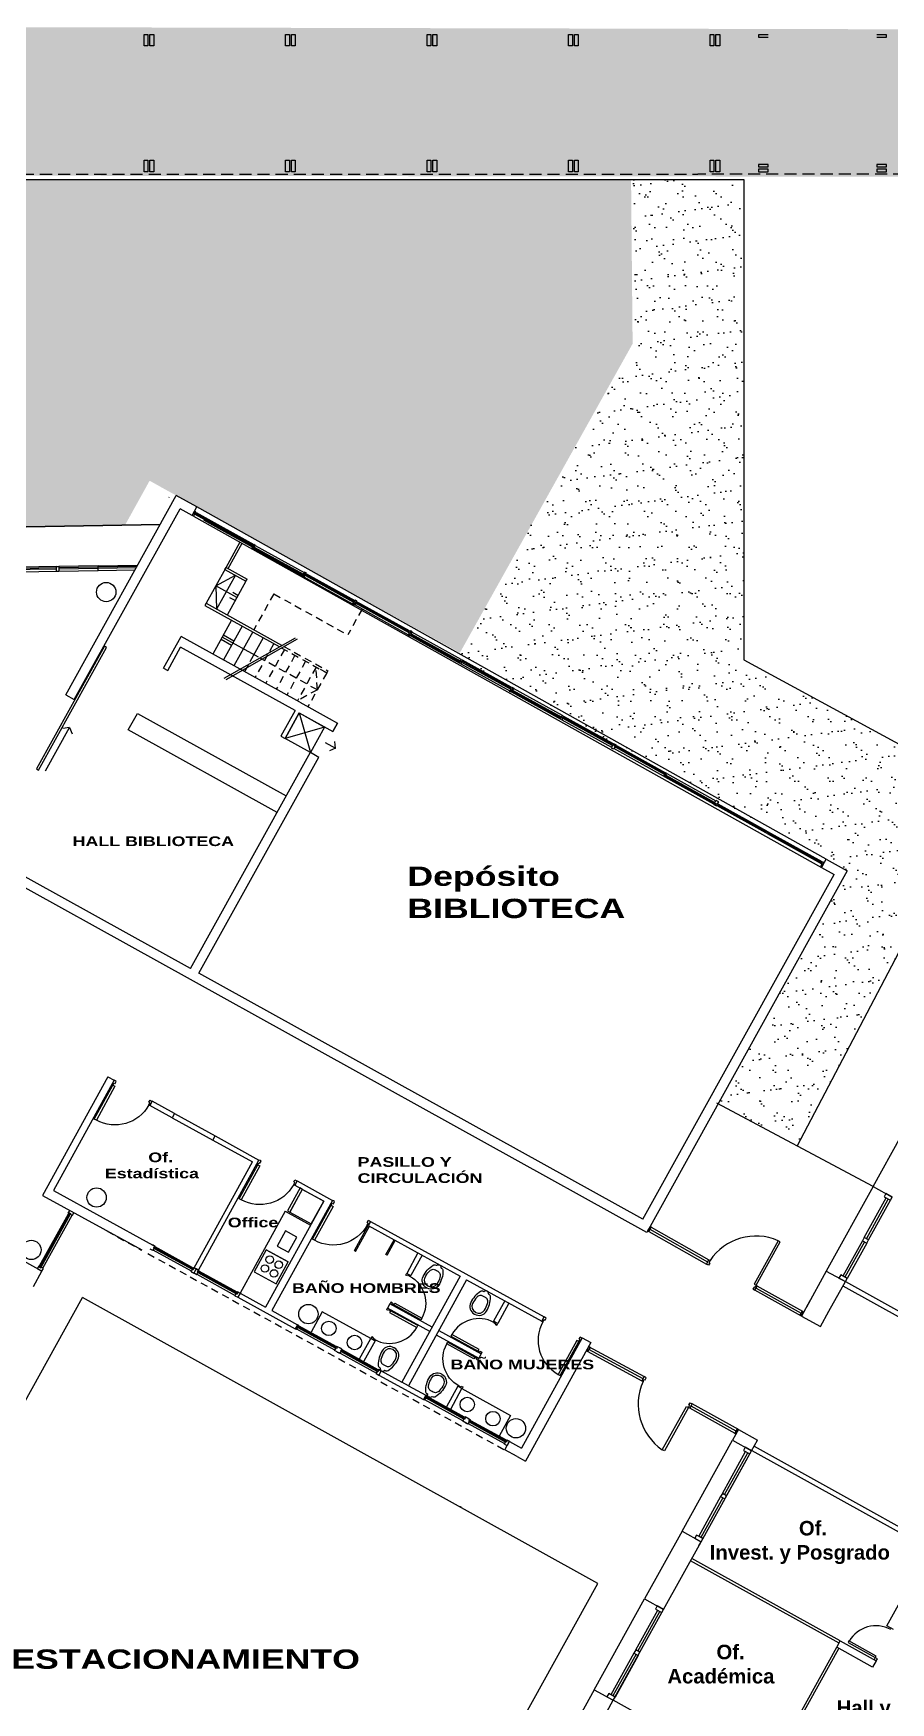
# Model space of a CAD drawing. Header units: millimetres. Extents: x -735 to -481, y 85 to 450.
# Drawn here: x -612.47 to -594.74, y 159.26 to 193.78 of the extents above; entities that cross this region are included whole.
import ezdxf

# ---------------------------------------------------------------- set-up
doc = ezdxf.new("R2010")
doc.units = ezdxf.units.MM
doc.linetypes.add('DASHED', pattern=[0.75, 0.5, -0.25])
doc.layers.get('0').update_dxf_attribs({"color": 6, "linetype": 'CONTINUOUS'})
for name, color, linetype in [('1', 1, 'CONTINUOUS'), ('A-CARPINTERIAS PUERTAS', 2, 'CONTINUOUS'), ('A-MUROS', 5, 'CONTINUOUS'), ('DET', 1, 'CONTINUOUS'), ('dib - cotas', 1, 'CONTINUOUS'), ('dib - muro vista2', 2, 'CONTINUOUS'), ('dib - muros', 5, 'CONTINUOUS'), ('dib-verde', 64, 'CONTINUOUS'), ('E-COLUMNAS CILINDRICAS', 6, 'CONTINUOUS'), ('E-COLUMNAS MADERA', 6, 'CONTINUOUS'), ('EQUIP-MUEBLES', 6, 'CONTINUOUS'), ('EQUIP-SANITARIO', 6, 'CONTINUOUS'), ('fino', 8, 'CONTINUOUS'), ('SANITARIOS', 2, 'CONTINUOUS'), ('T-LOCALES', 7, 'CONTINUOUS'), ('VISTA3', 1, 'CONTINUOUS'), ('VISTA4', 3, 'CONTINUOUS')]:
    doc.layers.add(name, color=color, linetype=linetype)
doc.styles.add('ARIAL', font='swisseb.ttf', dxfattribs={"width": 1.32})

# ---------------------------------------------------------------- blocks, each defined once
blk = doc.blocks.new('P80')
at = {"color": 3}
blk.add_lwpolyline([(0.00062, 0.00254), (0.00189, 0.00254), (0.00189, 0.02286), (0.00062, 0.02286)], close=True, dxfattribs=at)
at = {"color": 2}
for points in [[(0, 0.00254), (0.00062, 0.00254), (0.00062, 0.00127), (0.00126, 0.00127), (0.00126, 0), (0.00062, 0), (0.00062, 0), (0, 0)], [(0.02284, 0.00254), (0.02221, 0.00254), (0.02221, 0.00127), (0.02158, 0.00127), (0.02158, 0), (0.02221, 0), (0.02221, 0), (0.02284, 0)]]:
    blk.add_lwpolyline(points, dxfattribs=at)
at = {"color": 1}
blk.add_arc((0.00189, 0.00254), 0.02032, 0, 90, dxfattribs=at)
blk = doc.blocks.new('PILINCVS')
for p, q in [((-0.00145, -0.00152), (-0.00159, -0.00152)), ((0.00145, -0.00152), (0.00159, -0.00152))]:
    blk.add_line(p, q)
for centre, radius, start, end in [((0.00943, -0.00909), 0.01409, 151.26945, 182.84874), ((-0.00159, -0.00305), 0.00152, 90, 151.26945), ((-0.00145, -0.00132), 0.000203, 270, 339.18101), ((0.00002, -0.00188), 0.00137, 90.77515, 159.18101), ((-0.00002, -0.00188), 0.00137, 20.81899, 89.22485), ((0.00145, -0.00132), 0.000203, 200.81899, 270), ((0.00159, -0.00305), 0.00152, 28.73055, 90), ((-0.00943, -0.00909), 0.01409, 357.15126, 28.73055), ((-0.00008, -0.00956), 0.00457, 182.84874, 270), ((0, -0.01224), 0.000781, 264.25246, 275.74754), ((0, -0.01339), 0.000751, 264.01926, 275.98074), ((0.00008, -0.00956), 0.00457, 270, 357.15126)]:
    blk.add_arc(centre, radius, start, end)
at = {"layer": 'DET'}
for centre, radius, start, end in [((0.00943, -0.00909), 0.01297, 166.32011, 182.84874), ((-0.00023, -0.00657), 0.003, 132.85921, 169.51152), ((-0.00093, -0.00587), 0.00201, 104.7321, 131.71), ((-0.00014, -0.01012), 0.00633, 88.69775, 101.80759), ((0.00014, -0.01012), 0.00633, 78.19241, 91.30225), ((0.00093, -0.00587), 0.00201, 48.29, 75.2679), ((0.00023, -0.00657), 0.003, 10.48848, 47.14079), ((-0.00943, -0.00909), 0.01297, 357.15126, 13.67989), ((-0.00008, -0.00956), 0.00345, 182.84874, 270), ((0.00008, -0.00956), 0.00345, 270, 357.15126)]:
    blk.add_arc(centre, radius, start, end, dxfattribs=at)
blk = doc.blocks.new('INODORO')
at = {"layer": 'SANITARIOS', "rotation": 89.99999999999999}
blk.add_blockref('PILINCVS', (-0.00956, -0.00008), dxfattribs=at)

msp = doc.modelspace()

# ---------------------------------------------------------------- hatches: boundary and pattern name
at = {"layer": 'dib-verde'}
h = msp.add_hatch(dxfattribs=at)
h.set_pattern_fill('AR-SAND', color=256, scale=0.01, style=0)
h.paths.add_polyline_path([(-624.542, 190.787), (-624.542, 183.372), (-610.576, 183.615), (-610.068, 184.532), (-609.642, 184.295), (-609.642, 184.296), (-603.65, 180.974), (-600.078, 187.365), (-600.11, 190.764), (-613.924, 190.764)])
h = msp.add_hatch(dxfattribs=at)
h.set_pattern_fill('AR-SAND', color=256, scale=0.01, style=0)
h.paths.add_polyline_path([(-600.11, 190.764), (-597.776, 190.764), (-597.776, 180.831), (-598.706, 181.337), (-600.076, 178.867), (-603.696, 180.891), (-600.078, 187.365)])
h = msp.add_hatch(dxfattribs=at)
h.set_pattern_fill('AR-SAND', color=256, scale=0.01, style=0)
h.paths.add_polyline_path([(-598.706, 181.337), (-600.052, 178.91), (-595.64, 176.464), (-598.312, 171.643), (-596.675, 170.772), (-592.814, 178.134)])
at = {"layer": 'fino'}
h = msp.add_hatch(dxfattribs=at)
h.set_pattern_fill('AR-B816', color=256, scale=0.001, style=0)
h.paths.add_polyline_path([(-650.876, 194.004), (-650.876, 193.104), (-653.366, 193.104), (-653.347, 191.175), (-645.83, 191.175), (-645.83, 190.876), (-570.234, 190.794), (-570.234, 193.811)])

# ---------------------------------------------------------------- linework, layer by layer
at = {"layer": '1'}
for p, q in [((-596.675, 170.772), (-592.814, 178.134)), ((-595.102, 169.934), (-598.339, 171.658))]:
    msp.add_line(p, q, dxfattribs=at)
for points in [[(-624.542, 183.372), (-624.542, 190.764), (-597.776, 190.764), (-597.776, 180.831), (-592.814, 178.134)], [(-637.386, 182.091), (-636.794, 183.158), (-609.848, 183.628)]]:
    msp.add_lwpolyline(points, dxfattribs=at)
at = {"layer": 'A-CARPINTERIAS PUERTAS'}
for p, q in [((-597.068, 168.813), (-597.566, 167.915)), ((-597.522, 167.891), (-597.024, 168.789)), ((-597.024, 168.789), (-597.068, 168.813)), ((-598.549, 168.329), (-598.501, 168.416)), ((-598.507, 168.305), (-598.549, 168.329)), ((-598.483, 168.349), (-598.507, 168.305)), ((-598.501, 168.416), (-598.476, 168.403)), ((-598.476, 168.403), (-598.501, 168.359)), ((-598.501, 168.359), (-598.483, 168.349)), ((-597.565, 167.855), (-597.589, 167.811)), ((-597.589, 167.811), (-597.547, 167.788)), ((-597.566, 167.915), (-597.522, 167.891)), ((-597.547, 167.845), (-597.565, 167.855)), ((-597.523, 167.889), (-597.547, 167.845)), ((-597.547, 167.788), (-597.499, 167.876)), ((-597.499, 167.876), (-597.523, 167.889)), ((-599.838, 166.003), (-599.887, 165.916)), ((-599.887, 165.916), (-599.862, 165.902)), ((-599.862, 165.902), (-599.838, 165.946)), ((-599.796, 165.98), (-599.838, 166.003)), ((-599.838, 165.946), (-599.821, 165.936)), ((-599.821, 165.936), (-599.796, 165.98)), ((-599.464, 164.49), (-598.966, 165.388)), ((-598.966, 165.388), (-598.923, 165.364)), ((-598.922, 165.366), (-598.897, 165.409)), ((-598.915, 165.419), (-598.891, 165.463)), ((-598.897, 165.409), (-598.915, 165.419)), ((-598.849, 165.44), (-598.897, 165.352)), ((-598.891, 165.463), (-598.849, 165.44)), ((-598.923, 165.364), (-599.42, 164.466)), ((-598.897, 165.352), (-598.922, 165.366)), ((-599.42, 164.466), (-599.464, 164.49))]:
    msp.add_line(p, q, dxfattribs=at)
for points in [[(-595.043, 160.224), (-595.604, 160.535), (-595.621, 160.504), (-595.06, 160.193)], [(-595.06, 160.193), (-595.084, 160.149), (-595.04, 160.125), (-595.016, 160.168)]]:
    msp.add_lwpolyline(points, close=True, dxfattribs=at)
for centre, radius, start, end in [((-597.528, 167.77), 1.14, 66.2089, 146.2926), ((-598.823, 165.433), 1.14, 155.7074, 235.7911), ((-595.043, 160.203), 0.646, 61.8882, 149.3855)]:
    msp.add_arc(centre, radius, start, end, dxfattribs=at)
at = {"layer": 'A-MUROS'}
for p, q in [((-611.801, 180.104), (-609.516, 184.226)), ((-609.09, 183.99), (-609.516, 184.226)), ((-611.626, 180.007), (-609.439, 183.954)), ((-609.187, 183.815), (-609.439, 183.954)), ((-609.187, 183.815), (-609.09, 183.99)), ((-609.78, 180.656), (-609.417, 181.312)), ((-609.693, 180.608), (-609.426, 181.089)), ((-609.78, 180.656), (-609.693, 180.608)), ((-606.963, 179.952), (-606.355, 179.615)), ((-607.06, 179.777), (-607.351, 179.252)), ((-606.973, 179.729), (-607.264, 179.204)), ((-606.355, 179.615), (-606.181, 179.518)), ((-607.351, 179.252), (-607.264, 179.204)), ((-606.455, 179.436), (-606.452, 179.44)), ((-606.181, 179.518), (-606.277, 179.343)), ((-606.277, 179.343), (-606.181, 179.518)), ((-609.222, 174.444), (-606.741, 178.92)), ((-606.743, 178.915), (-606.568, 178.818)), ((-606.656, 178.867), (-606.657, 178.865)), ((-609.047, 174.347), (-606.568, 178.818)), ((-609.222, 174.444), (-613.42, 176.771)), ((-599.786, 168.985), (-613.692, 176.693)), ((-595.64, 176.464), (-599.786, 168.985)), ((-596.172, 176.53), (-596.075, 176.705)), ((-596.171, 176.531), (-595.911, 176.386)), ((-599.864, 169.256), (-595.911, 176.386)), ((-599.864, 169.256), (-609.047, 174.347)), ((-610.932, 172.203), (-612.282, 169.75)), ((-610.801, 172.131), (-612.054, 169.853)), ((-610.932, 172.203), (-610.801, 172.131)), ((-610.013, 171.698), (-610.061, 171.61)), ((-609.602, 171.357), (-610.061, 171.61)), ((-609.554, 171.445), (-610.013, 171.698)), ((-609.554, 171.445), (-609.602, 171.357)), ((-608.757, 170.892), (-608.709, 170.98)), ((-608.709, 170.98), (-607.806, 170.483)), ((-595.102, 169.934), (-594.53, 170.967)), ((-608.757, 170.892), (-607.942, 170.444)), ((-609.147, 168.254), (-607.942, 170.444)), ((-609.06, 168.205), (-607.806, 170.483)), ((-607.019, 170.05), (-607.067, 169.962)), ((-607.067, 169.962), (-606.467, 169.632)), ((-607.019, 170.05), (-606.287, 169.647)), ((-595.102, 169.934), (-594.709, 169.716)), ((-612.282, 169.75), (-610.232, 168.622)), ((-612.054, 169.853), (-610.004, 168.725)), ((-606.467, 169.632), (-607.672, 167.442)), ((-606.287, 169.647), (-607.541, 167.37)), ((-605.5, 169.214), (-605.548, 169.126)), ((-605.5, 169.214), (-601.908, 167.237)), ((-605.548, 169.126), (-603.642, 168.078)), ((-612.472, 167.87), (-612.3, 168.186)), ((-609.147, 168.254), (-609.06, 168.205)), ((-596.072, 168.185), (-596.484, 167.442)), ((-596.072, 168.185), (-596.072, 168.185)), ((-596.072, 168.185), (-595.678, 167.967)), ((-603.642, 168.078), (-604.848, 165.887)), ((-603.511, 168.005), (-604.716, 165.815)), ((-603.511, 168.005), (-601.956, 167.15)), ((-596.018, 167.355), (-595.678, 167.967)), ((-608.198, 167.731), (-608.246, 167.644)), ((-608.246, 167.644), (-607.055, 166.988)), ((-608.198, 167.731), (-607.672, 167.442)), ((-596.411, 167.573), (-596.587, 167.256)), ((-596.411, 167.573), (-596.587, 167.256)), ((-607.541, 167.37), (-607.007, 167.076)), ((-601.956, 167.15), (-601.908, 167.237)), ((-596.587, 167.256), (-596.193, 167.038)), ((-596.193, 167.038), (-596.018, 167.355)), ((-607.007, 167.076), (-607.055, 166.988)), ((-601.119, 166.803), (-602.374, 164.523)), ((-601.119, 166.803), (-600.944, 166.707)), ((-600.944, 166.707), (-602.294, 164.254)), ((-605.277, 166.124), (-605.325, 166.036)), ((-604.357, 165.617), (-604.405, 165.53)), ((-604.357, 165.617), (-604.405, 165.53)), ((-598.011, 164.687), (-597.618, 164.469)), ((-597.889, 164.908), (-597.495, 164.689)), ((-597.618, 164.469), (-597.496, 164.687)), ((-602.722, 164.489), (-602.625, 164.665)), ((-602.469, 164.35), (-602.722, 164.489)), ((-602.627, 164.665), (-602.675, 164.578)), ((-602.623, 164.663), (-602.373, 164.525)), ((-602.469, 164.35), (-602.294, 164.254)), ((-597.615, 164.474), (-593.941, 162.438)), ((-597.566, 164.561), (-593.753, 162.447)), ((-599.053, 162.806), (-599.829, 161.407)), ((-599.053, 162.806), (-599.829, 161.407)), ((-599.053, 162.806), (-598.66, 162.588)), ((-599.436, 161.189), (-598.66, 162.588)), ((-598.706, 162.505), (-598.66, 162.588)), ((-594.821, 160.85), (-593.941, 162.438)), ((-599.829, 161.407), (-599.436, 161.189)), ((-594.681, 160.772), (-594.821, 160.85)), ((-600.872, 159.527), (-601.793, 157.865)), ((-600.872, 159.527), (-601.793, 157.865)), ((-600.872, 159.527), (-600.478, 159.308)), ((-600.745, 158.827), (-600.478, 159.308))]:
    msp.add_line(p, q, dxfattribs=at)
for points in [[(-606.963, 179.952), (-609.417, 181.312)], [(-607.06, 179.777), (-609.426, 181.089)], [(-611.801, 180.104), (-611.626, 180.007)], [(-606.973, 179.729), (-606.277, 179.343)], [(-596.075, 176.705), (-595.64, 176.464)], [(-612.387, 168.234), (-612.3, 168.186)], [(-595.727, 167.88), (-591.983, 165.805)], [(-595.678, 167.967), (-591.935, 165.892)], [(-605.277, 166.124), (-604.848, 165.887)], [(-605.325, 166.036), (-604.405, 165.53)], [(-604.716, 165.815), (-604.357, 165.617)], [(-597.889, 164.908), (-598.011, 164.687)], [(-595.857, 160.406), (-595.784, 160.537)], [(-595.784, 160.537), (-595.04, 160.125), (-595.113, 159.993), (-595.857, 160.405)]]:
    msp.add_lwpolyline(points, dxfattribs=at)
at = {"layer": 'dib - cotas'}
for p, q in [((-609.664, 184.194), (-609.669, 184.185)), ((-609.161, 183.8), (-609.187, 183.815)), ((-609.137, 183.844), (-609.161, 183.8)), ((-609.112, 183.888), (-609.139, 183.902)), ((-609.112, 183.888), (-609.117, 183.879)), ((-609.114, 183.854), (-607.922, 183.193)), ((-607.941, 183.158), (-608.945, 183.715)), ((-608.488, 182.741), (-608.196, 183.268)), ((-608.444, 182.717), (-608.152, 183.244)), ((-607.915, 183.144), (-606.911, 182.588)), ((-611.135, 182.77), (-610.316, 182.784)), ((-611.133, 182.67), (-611.135, 182.77)), ((-610.372, 182.683), (-611.133, 182.67)), ((-608.5, 182.719), (-608.9, 181.998)), ((-608.512, 182.697), (-608.488, 182.741)), ((-608.512, 182.697), (-608.075, 182.455)), ((-608.488, 182.741), (-608.051, 182.499)), ((-608.469, 182.673), (-608.469, 182.673)), ((-606.868, 182.644), (-606.893, 182.6)), ((-606.833, 182.624), (-606.868, 182.644)), ((-608.7, 182.358), (-608.294, 182.576)), ((-608.7, 182.358), (-608.682, 181.876)), ((-608.264, 182.114), (-608.7, 182.358)), ((-608.294, 182.576), (-608.682, 181.876)), ((-608.075, 182.455), (-608.463, 181.755)), ((-608.075, 182.455), (-608.051, 182.499)), ((-606.912, 182.565), (-606.917, 182.556)), ((-606.917, 182.556), (-606.882, 182.537)), ((-606.858, 182.581), (-606.882, 182.537)), ((-606.858, 182.581), (-606.882, 182.537)), ((-606.877, 182.546), (-605.869, 181.987)), ((-606.833, 182.624), (-606.838, 182.616)), ((-606.835, 182.591), (-605.831, 182.035)), ((-608.9, 181.998), (-608.925, 181.954)), ((-608.925, 181.954), (-607.39, 181.103)), ((-608.9, 181.998), (-607.337, 181.131)), ((-608.857, 181.973), (-608.857, 181.973)), ((-608.298, 182.052), (-608.408, 182.112)), ((-608.24, 182.158), (-608.349, 182.219)), ((-605.86, 181.982), (-605.865, 181.973)), ((-605.86, 181.982), (-605.865, 181.973)), ((-605.865, 181.973), (-605.839, 181.958)), ((-605.839, 181.958), (-605.865, 181.973)), ((-605.865, 181.973), (-605.839, 181.958)), ((-605.816, 182.06), (-605.841, 182.017)), ((-605.816, 182.06), (-605.841, 182.017)), ((-605.834, 181.967), (-605.839, 181.958)), ((-604.717, 181.348), (-605.825, 181.962)), ((-605.816, 182.06), (-605.79, 182.046)), ((-605.79, 182.046), (-605.816, 182.06)), ((-605.816, 182.06), (-605.79, 182.046)), ((-605.79, 182.046), (-605.814, 182.002)), ((-604.701, 181.408), (-605.802, 182.018)), ((-608.373, 181.648), (-608.761, 180.948)), ((-608.591, 181.255), (-608.372, 181.133)), ((-607.813, 180.88), (-608.567, 181.298)), ((-608.154, 181.527), (-608.542, 180.827)), ((-608.542, 181.342), (-608.324, 181.221)), ((-607.058, 181.279), (-608.533, 180.439)), ((-607.014, 181.254), (-608.489, 180.414)), ((-607.935, 181.406), (-608.323, 180.706)), ((-607.717, 181.285), (-607.994, 180.785)), ((-604.697, 181.383), (-604.722, 181.34)), ((-604.697, 181.383), (-604.722, 181.34)), ((-604.687, 181.32), (-604.722, 181.34)), ((-604.687, 181.32), (-604.713, 181.335)), ((-604.682, 181.329), (-604.687, 181.32)), ((-604.682, 181.329), (-604.687, 181.32)), ((-604.673, 181.427), (-604.678, 181.418)), ((-604.673, 181.427), (-604.678, 181.418)), ((-604.638, 181.407), (-604.673, 181.427)), ((-603.65, 180.78), (-604.663, 181.341)), ((-604.638, 181.408), (-604.662, 181.364)), ((-604.638, 181.407), (-604.662, 181.364)), ((-603.621, 180.832), (-604.643, 181.399)), ((-607.498, 181.163), (-607.59, 180.998)), ((-603.633, 180.748), (-602.616, 180.184)), ((-602.601, 180.244), (-603.604, 180.8)), ((-602.597, 180.219), (-602.621, 180.175)), ((-602.597, 180.219), (-602.621, 180.175)), ((-602.573, 180.263), (-602.578, 180.254)), ((-602.573, 180.263), (-602.578, 180.254)), ((-602.573, 180.263), (-602.538, 180.243)), ((-602.538, 180.243), (-602.562, 180.2)), ((-601.53, 179.674), (-602.543, 180.235)), ((-602.586, 180.156), (-602.621, 180.175)), ((-602.581, 180.165), (-602.586, 180.156)), ((-601.559, 179.621), (-602.563, 180.177)), ((-601.543, 179.589), (-600.516, 179.02)), ((-600.5, 179.08), (-601.514, 179.641)), ((-600.972, 179.375), (-600.976, 179.367)), ((-600.497, 179.055), (-600.521, 179.011)), ((-600.521, 179.011), (-600.495, 178.997)), ((-600.468, 178.982), (-600.495, 178.997)), ((-600.472, 179.099), (-600.477, 179.09)), ((-600.472, 179.099), (-600.42, 179.07)), ((-600.444, 179.026), (-600.468, 178.982)), ((-599.437, 178.422), (-600.464, 178.991)), ((-600.42, 179.07), (-600.425, 179.061)), ((-600.421, 179.036), (-599.408, 178.474)), ((-599.401, 178.425), (-598.397, 177.868)), ((-599.372, 178.477), (-598.355, 177.913)), ((-598.399, 177.835), (-598.394, 177.843)), ((-598.399, 177.835), (-598.346, 177.806)), ((-598.374, 177.878), (-598.35, 177.922)), ((-598.35, 177.922), (-598.324, 177.908)), ((-598.346, 177.806), (-598.341, 177.814)), ((-598.298, 177.893), (-598.324, 177.908)), ((-598.322, 177.849), (-598.298, 177.893)), ((-597.315, 177.268), (-598.319, 177.825)), ((-596.167, 176.632), (-597.289, 177.254)), ((-596.163, 176.607), (-596.187, 176.563)), ((-596.187, 176.563), (-596.161, 176.549)), ((-596.113, 176.636), (-596.161, 176.549)), ((-596.139, 176.651), (-596.144, 176.642)), ((-596.139, 176.651), (-596.113, 176.636)), ((-595.243, 168.855), (-594.789, 169.675)), ((-612.326, 168.284), (-611.73, 169.363)), ((-611.752, 169.386), (-611.721, 169.442)), ((-611.743, 169.381), (-611.752, 169.386)), ((-611.664, 169.338), (-611.708, 169.362)), ((-611.664, 169.338), (-611.634, 169.394)), ((-605.833, 168.608), (-605.548, 169.126)), ((-605.807, 168.593), (-605.522, 169.112)), ((-605.18, 168.529), (-605.013, 168.832)), ((-598.525, 168.372), (-599.718, 169.049)), ((-610.002, 168.61), (-610.058, 168.64)), ((-609.954, 168.697), (-610.009, 168.728)), ((-610.002, 168.61), (-609.978, 168.653)), ((-609.183, 168.239), (-609.959, 168.666)), ((-609.958, 168.688), (-609.954, 168.697)), ((-607.655, 168.622), (-607.205, 168.374)), ((-605.807, 168.593), (-605.833, 168.608)), ((-605.154, 168.514), (-605.18, 168.529)), ((-605.154, 168.514), (-604.987, 168.818)), ((-604.518, 168.56), (-604.75, 168.139)), ((-604.431, 168.512), (-604.663, 168.091)), ((-595.28, 168.789), (-595.686, 168.057)), ((-612.387, 168.234), (-612.371, 168.264)), ((-612.371, 168.264), (-612.387, 168.234)), ((-612.387, 168.234), (-612.3, 168.186)), ((-612.357, 168.29), (-612.371, 168.264)), ((-612.348, 168.285), (-612.357, 168.29)), ((-612.269, 168.242), (-612.313, 168.266)), ((-612.3, 168.186), (-612.284, 168.216)), ((-612.284, 168.216), (-612.3, 168.186)), ((-612.269, 168.242), (-612.284, 168.216)), ((-609.208, 168.173), (-609.184, 168.216)), ((-609.208, 168.173), (-609.181, 168.158)), ((-609.152, 168.142), (-609.181, 168.158)), ((-609.181, 168.158), (-609.152, 168.142)), ((-609.164, 168.251), (-609.16, 168.26)), ((-609.16, 168.26), (-609.133, 168.246)), ((-609.104, 168.23), (-609.152, 168.142)), ((-609.104, 168.23), (-609.152, 168.142)), ((-609.152, 168.142), (-609.122, 168.126)), ((-609.122, 168.126), (-609.152, 168.142)), ((-609.104, 168.23), (-609.133, 168.246)), ((-609.133, 168.246), (-609.104, 168.23)), ((-609.104, 168.23), (-609.074, 168.213)), ((-609.074, 168.213), (-609.104, 168.23)), ((-609.096, 168.111), (-609.072, 168.155)), ((-609.048, 168.199), (-609.074, 168.213)), ((-609.054, 168.168), (-608.277, 167.74)), ((-609.053, 168.19), (-609.048, 168.199)), ((-604.75, 168.139), (-604.663, 168.091)), ((-609.096, 168.111), (-609.122, 168.126)), ((-597.523, 167.832), (-596.591, 167.316)), ((-608.302, 167.674), (-608.278, 167.718)), ((-608.302, 167.674), (-608.246, 167.644)), ((-608.259, 167.753), (-608.254, 167.762)), ((-608.254, 167.762), (-608.198, 167.731)), ((-605.097, 167.508), (-605.145, 167.421)), ((-604.221, 167.026), (-605.097, 167.508)), ((-602.722, 167.571), (-602.954, 167.15)), ((-602.635, 167.523), (-602.867, 167.102)), ((-604.269, 166.939), (-605.145, 167.421)), ((-602.867, 167.102), (-602.954, 167.15)), ((-607.029, 166.974), (-607.055, 166.988)), ((-607.029, 166.974), (-607.005, 167.018)), ((-606.981, 167.061), (-607.007, 167.076)), ((-606.218, 166.607), (-606.987, 167.03)), ((-606.986, 167.053), (-606.981, 167.061)), ((-605.724, 166.37), (-605.492, 166.791)), ((-605.492, 166.791), (-605.404, 166.742)), ((-604.138, 166.866), (-603.262, 166.384)), ((-604.089, 166.954), (-603.213, 166.472)), ((-606.243, 166.541), (-606.219, 166.585)), ((-606.157, 166.494), (-606.243, 166.541)), ((-606.199, 166.62), (-606.195, 166.629)), ((-606.109, 166.582), (-606.195, 166.629)), ((-606.187, 166.51), (-606.157, 166.494)), ((-606.131, 166.48), (-606.157, 166.494)), ((-606.139, 166.598), (-606.109, 166.582)), ((-606.131, 166.48), (-606.107, 166.523)), ((-606.083, 166.567), (-606.109, 166.582)), ((-606.089, 166.536), (-605.356, 166.133)), ((-606.088, 166.558), (-606.083, 166.567)), ((-605.404, 166.742), (-605.636, 166.321)), ((-603.213, 166.472), (-603.262, 166.384)), ((-599.862, 165.96), (-600.984, 166.566)), ((-605.381, 166.067), (-605.357, 166.111)), ((-605.381, 166.067), (-605.325, 166.036)), ((-605.338, 166.146), (-605.333, 166.154)), ((-605.333, 166.154), (-605.277, 166.124)), ((-603.696, 165.802), (-603.928, 165.381)), ((-603.84, 165.333), (-603.608, 165.754)), ((-603.608, 165.754), (-603.696, 165.802)), ((-604.379, 165.515), (-604.405, 165.53)), ((-604.379, 165.515), (-604.355, 165.559)), ((-604.331, 165.603), (-604.357, 165.617)), ((-603.568, 165.149), (-604.336, 165.572)), ((-604.335, 165.594), (-604.331, 165.603)), ((-598.873, 165.396), (-597.942, 164.88)), ((-603.593, 165.083), (-603.568, 165.126)), ((-603.507, 165.036), (-603.593, 165.083)), ((-603.549, 165.162), (-603.544, 165.17)), ((-603.459, 165.123), (-603.544, 165.17)), ((-603.537, 165.052), (-603.507, 165.036)), ((-603.481, 165.021), (-603.507, 165.036)), ((-603.488, 165.14), (-603.459, 165.123)), ((-603.481, 165.021), (-603.457, 165.065)), ((-603.433, 165.109), (-603.459, 165.123)), ((-603.438, 165.078), (-602.706, 164.674)), ((-603.437, 165.1), (-603.433, 165.109)), ((-602.687, 164.687), (-602.682, 164.696)), ((-602.682, 164.696), (-602.627, 164.665)), ((-602.731, 164.608), (-602.707, 164.652)), ((-602.731, 164.608), (-602.675, 164.578)), ((-598.176, 163.564), (-597.698, 164.427)), ((-598.213, 163.498), (-598.667, 162.678)), ((-598.213, 163.498), (-598.667, 162.678)), ((-598.22, 163.588), (-598.257, 163.522)), ((-598.257, 163.522), (-598.169, 163.474)), ((-598.133, 163.539), (-598.22, 163.588)), ((-598.169, 163.474), (-598.133, 163.539)), ((-598.755, 162.726), (-598.791, 162.661)), ((-598.791, 162.661), (-598.66, 162.588)), ((-598.624, 162.654), (-598.755, 162.726)), ((-598.706, 162.614), (-598.66, 162.588)), ((-598.66, 162.588), (-598.624, 162.654)), ((-599.567, 161.262), (-599.603, 161.196)), ((-599.436, 161.189), (-599.567, 161.262)), ((-599.97, 160.327), (-599.516, 161.147)), ((-599.603, 161.196), (-599.472, 161.123)), ((-599.472, 161.123), (-599.436, 161.189)), ((-600.007, 160.262), (-600.485, 159.398)), ((-600.014, 160.352), (-600.05, 160.286)), ((-600.05, 160.286), (-599.963, 160.238)), ((-599.926, 160.303), (-600.014, 160.352)), ((-599.963, 160.238), (-599.926, 160.303)), ((-600.573, 159.447), (-600.609, 159.381)), ((-600.609, 159.381), (-600.478, 159.308)), ((-600.442, 159.374), (-600.573, 159.447)), ((-600.478, 159.308), (-600.442, 159.374)), ((-599.778, 158.921), (-600.478, 159.308))]:
    msp.add_line(p, q, dxfattribs=at)
for points in [[(-609.15, 183.851), (-609.123, 183.837), (-609.104, 183.872), (-609.13, 183.886)], [(-607.951, 183.141), (-607.924, 183.126), (-607.905, 183.161), (-607.931, 183.176)], [(-607.931, 183.176), (-607.905, 183.161), (-607.886, 183.196), (-607.912, 183.211)], [(-606.921, 182.57), (-606.899, 182.558), (-606.88, 182.593), (-606.901, 182.605)], [(-606.871, 182.588), (-606.845, 182.573), (-606.825, 182.608), (-606.851, 182.623)], [(-605.869, 181.987), (-605.847, 181.974), (-605.827, 182.009), (-605.849, 182.022)], [(-605.825, 181.962), (-605.847, 181.974), (-605.827, 182.009), (-605.806, 181.997)], [(-604.684, 181.376), (-604.711, 181.391), (-604.691, 181.425), (-604.665, 181.411)], [(-604.673, 181.324), (-604.695, 181.336), (-604.676, 181.371), (-604.654, 181.359)], [(-604.673, 181.324), (-604.695, 181.336), (-604.676, 181.371), (-604.654, 181.359)], [(-603.633, 180.748), (-603.659, 180.762), (-603.64, 180.797), (-603.614, 180.783)], [(-603.614, 180.783), (-603.64, 180.797), (-603.621, 180.832), (-603.594, 180.818)], [(-602.584, 180.212), (-602.61, 180.226), (-602.591, 180.261), (-602.565, 180.247)], [(-602.573, 180.16), (-602.595, 180.172), (-602.575, 180.207), (-602.553, 180.195)], [(-606.973, 179.729), (-606.448, 179.438), (-606.739, 178.913), (-607.264, 179.204)], [(-601.543, 179.589), (-601.569, 179.604), (-601.55, 179.639), (-601.523, 179.624)], [(-601.523, 179.624), (-601.55, 179.639), (-601.53, 179.674), (-601.504, 179.659)], [(-600.483, 179.048), (-600.51, 179.062), (-600.49, 179.097), (-600.464, 179.083)], [(-600.457, 179.033), (-600.431, 179.019), (-600.412, 179.054), (-600.438, 179.068)], [(-599.417, 178.457), (-599.391, 178.442), (-599.372, 178.477), (-599.398, 178.492)], [(-599.437, 178.422), (-599.411, 178.407), (-599.391, 178.442), (-599.417, 178.457)], [(-598.361, 177.871), (-598.388, 177.886), (-598.407, 177.851), (-598.381, 177.836)], [(-598.335, 177.857), (-598.309, 177.842), (-598.328, 177.807), (-598.354, 177.822)], [(-597.298, 177.236), (-597.325, 177.251), (-597.305, 177.286), (-597.279, 177.271)], [(-596.15, 176.6), (-596.176, 176.614), (-596.157, 176.649), (-596.131, 176.635)], [(-594.84, 169.789), (-594.876, 169.723), (-594.745, 169.651), (-594.709, 169.716)], [(-611.748, 169.372), (-611.736, 169.394), (-611.701, 169.375), (-611.713, 169.353)], [(-599.767, 169.019), (-599.742, 169.005), (-599.694, 169.093), (-599.718, 169.106)], [(-595.287, 168.879), (-595.323, 168.814), (-595.236, 168.765), (-595.2, 168.831)], [(-609.95, 168.684), (-609.971, 168.696), (-609.991, 168.661), (-609.969, 168.649)], [(-612.343, 168.294), (-612.355, 168.272), (-612.32, 168.253), (-612.308, 168.275)], [(-609.173, 168.256), (-609.151, 168.244), (-609.17, 168.209), (-609.192, 168.221)], [(-609.044, 168.185), (-609.066, 168.197), (-609.085, 168.162), (-609.063, 168.15)], [(-595.773, 168.105), (-595.81, 168.04), (-595.678, 167.967), (-595.642, 168.033)], [(-608.267, 167.758), (-608.246, 167.746), (-608.265, 167.711), (-608.287, 167.723)], [(-596.591, 167.258), (-596.615, 167.272), (-596.567, 167.359), (-596.543, 167.346)], [(-606.977, 167.048), (-606.999, 167.06), (-607.018, 167.025), (-606.996, 167.013)], [(-606.208, 166.625), (-606.186, 166.613), (-606.206, 166.578), (-606.227, 166.59)], [(-606.079, 166.554), (-606.101, 166.566), (-606.12, 166.531), (-606.098, 166.519)], [(-600.984, 166.623), (-600.959, 166.61), (-601.008, 166.522), (-601.032, 166.536)], [(-605.346, 166.15), (-605.324, 166.138), (-605.344, 166.103), (-605.366, 166.115)], [(-604.327, 165.589), (-604.349, 165.601), (-604.368, 165.566), (-604.346, 165.554)], [(-603.558, 165.166), (-603.536, 165.154), (-603.555, 165.119), (-603.577, 165.131)], [(-603.429, 165.095), (-603.451, 165.107), (-603.47, 165.072), (-603.448, 165.06)], [(-602.696, 164.692), (-602.674, 164.68), (-602.693, 164.645), (-602.715, 164.657)], [(-597.893, 164.91), (-597.917, 164.923), (-597.966, 164.836), (-597.941, 164.822)], [(-597.749, 164.541), (-597.785, 164.476), (-597.654, 164.403), (-597.618, 164.469)], [(-598.22, 163.588), (-598.257, 163.522), (-598.169, 163.474), (-598.133, 163.539)]]:
    msp.add_lwpolyline(points, close=True, dxfattribs=at)
for points in [[(-611.994, 182.73), (-613.084, 182.711)], [(-611.943, 182.656), (-611.993, 182.655), (-611.995, 182.755), (-611.945, 182.756), (-611.943, 182.656)], [(-611.135, 182.745), (-611.944, 182.731)], [(-610.325, 182.759), (-611.135, 182.745)], [(-598.706, 162.614), (-598.66, 162.588), (-598.624, 162.654), (-598.706, 162.7)]]:
    msp.add_lwpolyline(points, dxfattribs=at)
at = {"layer": 'dib - muro vista2'}
for p, q in [((-596.075, 176.705), (-609.09, 183.99)), ((-596.675, 170.772), (-592.814, 178.134)), ((-595.808, 160.493), (-598.878, 162.195)), ((-595.784, 160.537), (-598.854, 162.238)), ((-596.976, 158.386), (-595.856, 160.405)), ((-596.932, 158.362), (-595.813, 160.381))]:
    msp.add_line(p, q, dxfattribs=at)
msp.add_lwpolyline([(-611.003, 181.11), (-612.408, 178.573), (-612.365, 178.549), (-610.959, 181.085)], close=True, dxfattribs=at)
at = {"layer": 'dib - muros'}
msp.add_line((-612.3, 168.186), (-614.757, 169.548), dxfattribs=at)
for centre in [(-610.966, 182.229), (-611.165, 169.707), (-612.514, 168.623)]:
    msp.add_circle(centre, 0.2, dxfattribs=at)
at = {"layer": 'dib-verde'}
msp.add_lwpolyline([(-604.716, 165.815), (-604.848, 165.887)], dxfattribs=at)
at = {"layer": 'E-COLUMNAS CILINDRICAS'}
for centre in [(-606.784, 167.296), (-602.491, 164.934)]:
    msp.add_circle(centre, 0.2, dxfattribs=at)
at = {"layer": 'E-COLUMNAS MADERA'}
for p, q in [((-597.476, 193.755), (-597.476, 193.705)), ((-597.276, 193.755), (-597.476, 193.755)), ((-597.476, 193.705), (-597.276, 193.705)), ((-594.826, 193.755), (-595.026, 193.755)), ((-595.026, 193.705), (-594.826, 193.705)), ((-594.826, 193.705), (-594.826, 193.755)), ((-597.476, 191.074), (-597.476, 191.024)), ((-597.276, 191.074), (-597.476, 191.074)), ((-597.476, 191.024), (-597.276, 191.024)), ((-597.476, 190.974), (-597.476, 190.924)), ((-597.276, 190.974), (-597.476, 190.974)), ((-597.476, 190.924), (-597.276, 190.924)), ((-597.276, 191.024), (-597.276, 191.074)), ((-597.276, 190.924), (-597.276, 190.974)), ((-595.026, 191.074), (-595.026, 191.024)), ((-594.826, 191.074), (-595.026, 191.074)), ((-595.026, 191.024), (-594.826, 191.024)), ((-595.026, 190.974), (-595.026, 190.924)), ((-594.826, 190.974), (-595.026, 190.974)), ((-595.026, 190.924), (-594.826, 190.924)), ((-594.826, 191.024), (-594.826, 191.074)), ((-594.826, 190.924), (-594.826, 190.974))]:
    msp.add_line(p, q, dxfattribs=at)
for points in [[(-610.102, 193.524), (-610.182, 193.524), (-610.182, 193.764), (-610.102, 193.764)], [(-609.982, 193.524), (-610.062, 193.524), (-610.062, 193.764), (-609.982, 193.764)], [(-607.176, 193.524), (-607.256, 193.524), (-607.256, 193.764), (-607.176, 193.764)], [(-607.056, 193.524), (-607.136, 193.524), (-607.136, 193.764), (-607.056, 193.764)], [(-604.249, 193.524), (-604.329, 193.524), (-604.329, 193.764), (-604.249, 193.764)], [(-604.129, 193.524), (-604.209, 193.524), (-604.209, 193.764), (-604.129, 193.764)], [(-601.322, 193.524), (-601.402, 193.524), (-601.402, 193.764), (-601.322, 193.764)], [(-601.202, 193.524), (-601.282, 193.524), (-601.282, 193.764), (-601.202, 193.764)], [(-598.396, 193.524), (-598.476, 193.524), (-598.476, 193.764), (-598.396, 193.764)], [(-598.276, 193.524), (-598.356, 193.524), (-598.356, 193.764), (-598.276, 193.764)], [(-610.102, 190.924), (-610.182, 190.924), (-610.182, 191.164), (-610.102, 191.164)], [(-609.982, 190.924), (-610.062, 190.924), (-610.062, 191.164), (-609.982, 191.164)], [(-607.176, 190.924), (-607.256, 190.924), (-607.256, 191.164), (-607.176, 191.164)], [(-607.056, 190.924), (-607.136, 190.924), (-607.136, 191.164), (-607.056, 191.164)], [(-604.249, 190.924), (-604.329, 190.924), (-604.329, 191.164), (-604.249, 191.164)], [(-604.129, 190.924), (-604.209, 190.924), (-604.209, 191.164), (-604.129, 191.164)], [(-601.322, 190.924), (-601.402, 190.924), (-601.402, 191.164), (-601.322, 191.164)], [(-601.202, 190.924), (-601.282, 190.924), (-601.282, 191.164), (-601.202, 191.164)], [(-598.396, 190.924), (-598.476, 190.924), (-598.476, 191.164), (-598.396, 191.164)], [(-598.276, 190.924), (-598.356, 190.924), (-598.356, 191.164), (-598.276, 191.164)]]:
    msp.add_lwpolyline(points, close=True, dxfattribs=at)
at = {"layer": 'EQUIP-MUEBLES'}
for p, q in [((-610.511, 179.377), (-610.322, 179.718)), ((-610.322, 179.718), (-607.244, 178.012)), ((-607.433, 177.671), (-610.511, 179.377)), ((-607.265, 169.426), (-608.198, 167.731)), ((-607.265, 169.426), (-606.74, 169.137))]:
    msp.add_line(p, q, dxfattribs=at)
for points in [[(-607.17, 169.405), (-606.908, 169.881), (-606.954, 169.906), (-607.215, 169.43)], [(-606.726, 169.161), (-606.467, 169.632), (-606.91, 169.876), (-607.17, 169.405)], [(-607.022, 168.89), (-607.255, 169.018), (-607.429, 168.704), (-607.195, 168.575)], [(-607.205, 168.374), (-607.655, 168.622), (-607.903, 168.171), (-607.453, 167.923)]]:
    msp.add_lwpolyline(points, close=True, dxfattribs=at)
for centre in [(-607.584, 168.422), (-607.684, 168.239), (-607.497, 168.136), (-607.396, 168.318)]:
    msp.add_circle(centre, 0.0783, dxfattribs=at)
at = {"layer": 'EQUIP-SANITARIO'}
for p, q in [((-606.496, 167.343), (-606.728, 166.92)), ((-605.492, 166.791), (-606.496, 167.343)), ((-603.608, 165.754), (-602.604, 165.201)), ((-602.604, 165.201), (-602.84, 164.772))]:
    msp.add_line(p, q, dxfattribs=at)
for centre in [(-606.361, 167.001), (-605.829, 166.708), (-603.498, 165.426), (-602.966, 165.133)]:
    msp.add_circle(centre, 0.15, dxfattribs=at)
at = {"layer": 'fino'}
msp.add_lwpolyline([(-609.848, 183.628), (-636.794, 183.158)], dxfattribs=at)
at = {"layer": 'VISTA3', "color": 251}
for p, q in [((-599.926, 160.303), (-599.472, 161.123)), ((-599.963, 160.238), (-600.442, 159.374))]:
    msp.add_line(p, q, dxfattribs=at)
msp.add_arc((-603.634, 163.324), 0.01, 241, 331, dxfattribs=at)
at = {"layer": 'VISTA4', "linetype": 'DASHED', "ltscale": 0.5}
for p in [(-671.212, 190.876), (-574.564, 190.876)]:
    msp.add_line(p, (-598.726, 190.876), dxfattribs=at)
at = {"layer": 'VISTA4'}
for p, q in [((-609.161, 183.8), (-596.172, 176.53)), ((-607.931, 183.176), (-609.123, 183.837)), ((-609.104, 183.872), (-607.912, 183.211)), ((-607.924, 183.126), (-606.921, 182.57)), ((-607.905, 183.161), (-606.901, 182.605)), ((-607.886, 183.196), (-606.873, 182.635)), ((-606.845, 182.574), (-605.849, 182.022)), ((-606.825, 182.608), (-605.822, 182.052)), ((-604.711, 181.391), (-605.812, 182.001)), ((-604.691, 181.425), (-605.795, 182.037)), ((-603.659, 180.762), (-604.673, 181.324)), ((-603.64, 180.797), (-604.654, 181.359)), ((-608.031, 180.718), (-608.105, 180.585)), ((-603.614, 180.783), (-602.61, 180.226)), ((-602.591, 180.261), (-603.594, 180.818)), ((-601.569, 179.604), (-602.573, 180.16)), ((-601.55, 179.639), (-602.553, 180.195)), ((-606.973, 179.729), (-606.739, 178.913)), ((-601.523, 179.624), (-600.51, 179.062)), ((-600.49, 179.097), (-601.504, 179.659)), ((-606.448, 179.438), (-607.264, 179.204)), ((-599.417, 178.457), (-600.431, 179.019)), ((-600.412, 179.053), (-599.398, 178.492)), ((-599.411, 178.407), (-598.407, 177.851)), ((-599.391, 178.442), (-598.388, 177.886)), ((-597.325, 177.251), (-598.328, 177.807)), ((-597.305, 177.286), (-598.309, 177.842)), ((-597.298, 177.236), (-596.176, 176.614)), ((-596.157, 176.649), (-597.279, 177.271)), ((-595.102, 169.934), (-596.072, 168.185)), ((-595.287, 168.879), (-594.833, 169.699)), ((-595.2, 168.831), (-594.745, 169.651)), ((-612.343, 168.294), (-611.748, 169.372)), ((-612.313, 168.266), (-611.713, 169.353)), ((-612.278, 168.247), (-611.673, 169.343)), ((-599.742, 169.005), (-598.549, 168.329)), ((-599.694, 169.093), (-598.501, 168.416)), ((-609.203, 168.181), (-609.997, 168.618)), ((-609.184, 168.216), (-609.969, 168.648)), ((-609.173, 168.256), (-609.95, 168.684)), ((-595.323, 168.814), (-595.729, 168.081)), ((-595.236, 168.765), (-595.642, 168.033)), ((-609.072, 168.155), (-608.287, 167.723)), ((-609.044, 168.185), (-608.267, 167.758)), ((-609.091, 168.12), (-608.297, 167.683)), ((-596.587, 167.256), (-597.547, 167.788)), ((-596.555, 167.353), (-597.499, 167.876)), ((-617.213, 157.255), (-611.458, 167.637)), ((-617.213, 157.255), (-611.458, 167.637)), ((-600.796, 161.727), (-611.458, 167.637)), ((-606.238, 166.55), (-607.024, 166.982)), ((-606.219, 166.585), (-606.996, 167.013)), ((-606.208, 166.625), (-606.977, 167.048)), ((-606.126, 166.488), (-605.376, 166.075)), ((-606.107, 166.523), (-605.366, 166.115)), ((-606.079, 166.554), (-605.346, 166.15)), ((-601.02, 166.529), (-599.887, 165.916)), ((-600.988, 166.625), (-599.838, 166.003)), ((-605.216, 166.09), (-605.213, 166.094)), ((-603.588, 165.091), (-604.374, 165.524)), ((-603.568, 165.126), (-604.346, 165.554)), ((-603.558, 165.166), (-604.327, 165.589)), ((-597.889, 164.908), (-598.849, 165.44)), ((-603.476, 165.03), (-602.726, 164.617)), ((-603.457, 165.065), (-602.715, 164.657)), ((-603.429, 165.095), (-602.696, 164.692)), ((-597.954, 164.829), (-598.897, 165.352)), ((-599.053, 162.806), (-598.011, 164.687)), ((-598.66, 162.588), (-597.618, 164.469)), ((-598.22, 163.588), (-597.741, 164.451)), ((-598.133, 163.539), (-597.654, 164.403)), ((-598.257, 163.522), (-598.711, 162.702)), ((-598.257, 163.522), (-598.711, 162.702)), ((-598.169, 163.474), (-598.624, 162.654)), ((-604.238, 155.517), (-600.796, 161.727)), ((-604.238, 155.517), (-600.796, 161.727)), ((-604.238, 155.517), (-600.796, 161.727)), ((-604.238, 155.517), (-600.796, 161.727)), ((-600.872, 159.527), (-599.829, 161.407)), ((-600.478, 159.308), (-599.436, 161.189)), ((-600.014, 160.352), (-599.559, 161.172)), ((-600.05, 160.286), (-600.529, 159.422))]:
    msp.add_line(p, q, dxfattribs=at)
at = {"layer": 'VISTA4', "linetype": 'DASHED', "ltscale": 0.3}
for p, q in [((-607.499, 182.193), (-607.911, 181.449)), ((-607.499, 182.193), (-605.969, 181.344)), ((-607.627, 180.931), (-607.886, 180.464)), ((-607.279, 181.042), (-607.667, 180.342)), ((-607.061, 180.921), (-607.449, 180.221)), ((-607.346, 181.079), (-606.405, 180.557)), ((-607.294, 181.107), (-606.381, 180.601)), ((-606.599, 180.207), (-607.769, 180.856)), ((-606.842, 180.8), (-607.23, 180.1)), ((-606.624, 180.679), (-607.011, 179.979)), ((-606.599, 180.207), (-606.624, 180.679)), ((-606.405, 180.557), (-606.536, 180.63)), ((-606.381, 180.601), (-606.405, 180.557)), ((-606.405, 180.557), (-606.793, 179.858)), ((-606.599, 180.207), (-607.009, 179.983)), ((-610.949, 169.015), (-610.234, 168.619)), ((-610.103, 168.546), (-602.724, 164.486))]:
    msp.add_line(p, q, dxfattribs=at)
at = {"layer": 'VISTA4'}
for points in [[(-611.995, 182.755), (-613.085, 182.736)], [(-611.994, 182.705), (-613.084, 182.686)], [(-611.993, 182.655), (-613.083, 182.636)], [(-611.135, 182.77), (-611.945, 182.756)], [(-611.134, 182.72), (-611.944, 182.706)], [(-611.133, 182.67), (-611.943, 182.656)], [(-610.344, 182.734), (-611.134, 182.72)], [(-612.224, 178.529), (-611.727, 179.426)], [(-611.727, 179.426), (-611.864, 179.406)], [(-611.727, 179.426), (-611.672, 179.299)], [(-606.435, 179.119), (-606.22, 179)], [(-606.22, 179), (-606.346, 178.945)], [(-606.22, 179), (-606.24, 179.137)], [(-609.602, 171.357), (-608.757, 170.892)], [(-609.554, 171.445), (-608.709, 170.98)]]:
    msp.add_lwpolyline(points, dxfattribs=at)
at = {"layer": 'VISTA4', "linetype": 'DASHED', "ltscale": 0.3}
msp.add_lwpolyline([(-605.673, 181.878), (-605.969, 181.344)], dxfattribs=at)

# ---------------------------------------------------------------- block references
at = {"layer": 'A-CARPINTERIAS PUERTAS'}
for p, xscale, yscale, zscale, rotation in [((-610.801, 172.131), -39.37007874023413, 39.37007874023413, 39.37007874023413, 151.1765313820077), ((-607.806, 170.483), -39.37007874023413, 39.37007874023413, 39.37007874023413, 151.1765313820077), ((-606.287, 169.647), -39.37007874021668, 39.37007874021668, 39.37007874021668, 151.1765313820077), ((-605.097, 167.508), -31.49606299210106, 31.49606299210106, 31.49606299210106, 241.1765313820098), ((-603.213, 166.472), 31.49606299210106, 31.49606299210106, 31.49606299210106, 61.1765313820076), ((-605.145, 167.421), 31.49606299209146, 31.49606299209146, 31.49606299209146, 241.1765313820098), ((-601.119, 166.803), 39.40510550066503, 39.40510550066503, 39.40510550066503, 151.1765313820076), ((-603.262, 166.384), -31.49606299209146, 31.49606299209146, 31.49606299209157, 61.17653138200766)]:
    msp.add_blockref('P80', p, dxfattribs=dict(at, xscale=xscale, yscale=yscale, zscale=zscale, rotation=rotation))
at = {"layer": 'EQUIP-SANITARIO', "zscale": 40}
for p, xscale, yscale, rotation in [((-604.246, 167.996), -40, 40.00000000000001, 61.17653138200982), ((-603.257, 167.452), 40, 40, 241.1765313820076), ((-605.102, 166.441), 40, 40, 61.18050225564738), ((-604.113, 165.896), -40, 40, 241.1725605083701)]:
    msp.add_blockref('INODORO', p, dxfattribs=dict(at, xscale=xscale, yscale=yscale, rotation=rotation))

# ---------------------------------------------------------------- texts
at = {"layer": 'T-LOCALES', "attachment_point": 1, "style": 'ARIAL'}
for s, insert, char_height, width in [('HALL BIBLIOTECA', (-611.661, 177.176), 0.2, 3.74704), ('Depósito BIBLIOTECA', (-604.737, 176.553), 0.4, 3.74704), ('\\pi1.5802;Of. \\P\\pi0.68133;Estadística', (-611.675, 170.638), 0.2, 3.74704), ('PASILLO Y CIRCULACIÓN', (-605.766, 170.542), 0.2, 3.74704), ('\\pi1.2384;Office', (-609.69, 169.291), 0.2, 3.74704), ('BAÑO HOMBRES', (-607.123, 167.934), 0.2, 3.74704), ('BAÑO MUJERES', (-603.844, 166.354), 0.2, 3.74704), ('\\pi2.4937;{\\fSwis721 Lt BT|b1|i0|c0|p34;Of.\\P\\pi0.65016;Invest. y Posgrado}', (-599.132, 163.018), 0.3, 5.62056), ('ESTACIONAMIENTO', (-612.93, 160.36), 0.4, 8.20344), ('\\pi2.4937;{\\fSwis721 Lt BT|b1|i0|c0|p34;Of.\\P\\pi1.4793;Académica}', (-600.837, 160.457), 0.3, 5.62056), ('\\pi2.1787;{\\fSwis721 Lt BT|b1|i0|c0|p34;Hall y \\P\\pi1.6352;Secretaria}', (-598.036, 159.306), 0.3, 5.62056)]:
    msp.add_mtext(s, dxfattribs=dict(at, insert=insert, char_height=char_height, width=width))

doc.saveas('drawing.dxf')
